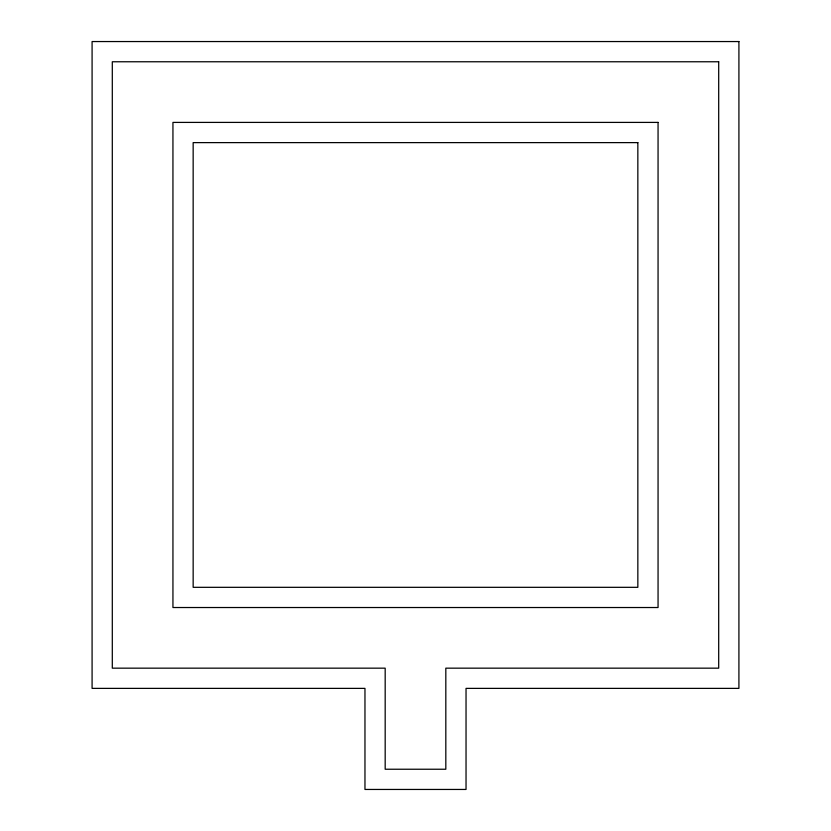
<?xml version="1.0" encoding="UTF-8"?>
<svg xmlns="http://www.w3.org/2000/svg" width="831" height="831" viewBox="0 0 831 831"><rect width="100%" height="100%" fill="white"/><g stroke="black" fill="none" stroke-linecap="round" stroke-linejoin="round"><path stroke-width="1.25" d="M738.915 41.55L92.085 41.55L92.085 688.38L364.965 688.38L364.965 789.45L466.035 789.45L466.035 688.38L738.915 688.38L738.915 41.55M718.701 61.764L112.299 61.764L112.299 668.166L385.179 668.166L385.179 769.236L445.821 769.236L445.821 668.166L718.701 668.166L718.701 61.764M658.059 122.406L172.941 122.406L172.941 607.523L658.059 607.523L658.059 122.406M637.844 142.62L193.156 142.62L193.156 587.32L637.844 587.32L637.844 142.62"/></g></svg>
